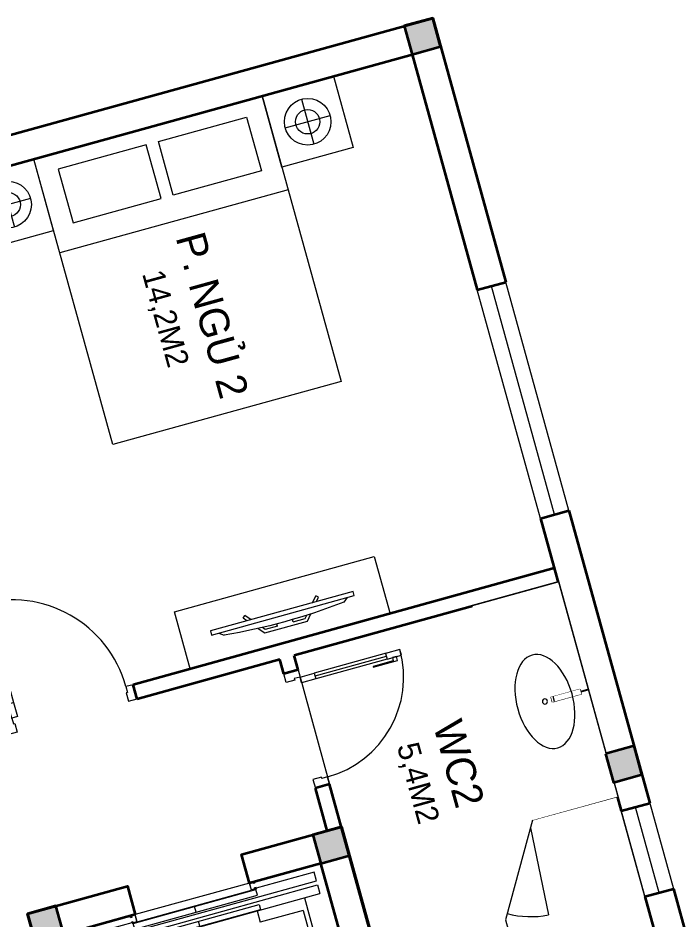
# Model space of a CAD drawing. Header units: metres. Extents: x 568332 to 569219, y 2065964 to 2066430.
# Drawn here: x 568448.24 to 568452.7, y 2066361.81 to 2066367.9 of the extents above; entities that cross this region are included whole.
import ezdxf

# ---------------------------------------------------------------- set-up
doc = ezdxf.new("R2010")
doc.units = ezdxf.units.M
doc.linetypes.add('$AUDIT_BAD_LTYPE2', pattern=[0])
doc.layers.get('0').update_dxf_attribs({"linetype": 'CONTINUOUS'})
doc.layers.get('DEFPOINTS').update_dxf_attribs({"linetype": 'CONTINUOUS'})
for name, color, linetype, lineweight in [('-CONCRETE', 1, 'CONTINUOUS', 35), ('-DIM', 9, 'CONTINUOUS', 13), ('-DOOR', 137, 'CONTINUOUS', 9), ('-FURNITURE', 46, 'CONTINUOUS', 9), ('-LINE1', 7, 'CONTINUOUS', 18), ('-LINE2', 252, 'CONTINUOUS', 9), ('-WALL', 4, 'CONTINUOUS', 35), ('TEXT25', 2, 'CONTINUOUS', 13)]:
    doc.layers.add(name, color=color, linetype=linetype, lineweight=lineweight)
doc.styles.add('SVN_AVO_thuong', font='')
doc.styles.add('T1', font='', dxfattribs={"height": 200})
doc.styles.get('SVN_AVO_thuong').set_extended_font_data('SVN-Avo')
doc.styles.get('T1').set_extended_font_data('VNgeometric Light')

# ---------------------------------------------------------------- blocks, each defined once
blk = doc.blocks.new('Sink_Cicle')
blk.add_lwpolyline([(17.49999987077899, -50.00226151314564), (-17.49999987077899, -49.99773848685436), (-17.51615354442038, -252.2967581441626), (17.48384613892995, -252.3012811850058)], close=True)
blk.add_circle((0, -300), 17.5)
at = {"layer": 'DEFPOINTS'}
blk.add_line((0, -100), (0, 0), dxfattribs=at)
blk.add_wipeout([(17.499999870775355, -50.00226151314928), (-17.49999987078263, -49.99773848685436), (-17.516153544427652, -252.29675814416623), (17.48384613892631, -252.3012811850058)])
at = {"layer": '-FURNITURE', "linetype": 'Continuous'}
blk.add_ellipse((0, -300), major_axis=(-325, 0), ratio=0.5846153846153846, dxfattribs=at)
blk.add_line((-17.51421511289664, -237.2967582757119), (17.48578462866135, -237.3012813020032))
blk = doc.blocks.new('*U18')
at = {"linetype": '$AUDIT_BAD_LTYPE2'}
for p, q in [((70, 100), (69.99999999999999, 599.9999999999982)), ((89.99999999999999, 599.9999999999982), (90, 100))]:
    blk.add_line(p, q, dxfattribs=at)
for points in [[(49.99999999999999, 599.9999999999982), (89.99999999999999, 599.9999999999982), (89.99999999999999, 699.9999999999982), (49.99999999999999, 699.9999999999982), (49.99999999999999, 599.9999999999982)], [(49.99999999999999, 602.9059272893337), (50, 100)], [(50, 100), (90, 100), (90, 0), (50, 0), (50, 100)]]:
    blk.add_lwpolyline(points)
for points in [[(118.2698876160139, 494.5156181119073), (118.2698876160139, 664.1349438079906), (89.99999999999999, 664.1349438079906), (89.99999999999999, 635.8650561920058), (112.6159100928053, 635.8650561920058), (112.6159100928053, 494.5156181119073)], [(0, 0), (50, 0), (50, -40), (60, -40), (60, -100.0001724930698), (0, -100.0001724930698)], [(799.9999999999982, 7.105427357601134e-15), (749.9999999999982, 7.105427357601134e-15), (749.9999999999982, -40), (739.9999999999982, -40), (739.9999999999982, -100.0001724930698), (799.9999999999982, -100.0001724930698)]]:
    blk.add_lwpolyline(points, close=True)
at = {"linetype": '$AUDIT_BAD_LTYPE2', "ltscale": 0.3}
blk.add_arc((50, 0), 699.9999999999982, 0, 90, dxfattribs=at)
blk = doc.blocks.new('X-5M-DH-2-CORE$0$A$C75E80C28')
at = {"layer": '-LINE2', "linetype": 'Continuous', "ltscale": 2}
for p, q in [((-510.0000099998433, -21.5000000000291), (-510.0000099998579, -50.60000000000582)), ((-506.8000099998899, -21.5000000000291), (-510.0000099998433, -21.5000000000291)), ((-506.8000099998899, -21.5000000000291), (-506.8000099999044, -50.60000000000582)), ((-456.2000100000296, -56.79999999998836), (-500.6000099999364, -56.80000000001746)), ((-456.2000100000441, -60), (-500.600009999951, -60.0000000000291)), ((456.2000100000296, -56.79999999998836), (500.6000100000529, -56.79999999998836)), ((456.200010000015, -60), (500.6000100000383, -60)), ((506.8000100001227, -21.5), (510.0000100000761, -21.5)), ((506.8000100001227, -21.5), (506.8000100001082, -50.59999999997672)), ((510.0000100000761, -21.5), (510.0000100000616, -50.59999999997672)), ((-556.8000102631631, -112.4999999912397), (-560.0000102631166, -112.4999999912397)), ((-510.0000099998579, -108.5000000000291), (-510.0000099998433, -79.39999999999418)), ((-506.8000099999044, -108.5000000000291), (-506.8000099998899, -79.39999999999418)), ((-456.2000100000296, -70), (-500.6000099999364, -70.0000000000291)), ((-456.2000100000296, -73.19999999995343), (-500.6000099999364, -73.19999999998254)), ((-453.2000100000441, -63), (-453.2000100000296, -67)), ((-450.0000099998579, -63), (-450.0000099998433, -67)), ((450.0000100000616, -63), (450.0000100000761, -67)), ((453.200010000015, -63), (453.2000100000296, -67)), ((456.2000100000296, -70), (500.6000100000529, -70)), ((456.2000100000296, -73.19999999995343), (500.6000100000529, -73.19999999995343)), ((456.800009736864, -112.4999999912397), (460.0000097368174, -112.4999999912397)), ((506.8000100001227, -108.5), (506.8000100001227, -79.39999999996508)), ((510.0000100000761, -108.5), (510.0000100000761, -79.39999999996508)), ((-731.0000002632733, -148.9999999649008), (730.9999997367267, -148.9999999649299)), ((-731.0000002698944, -1304.999999934109), (-731.0000002632733, -148.9999999649008)), ((-700.0000002632733, -178.9999999649008), (699.9999997367267, -178.9999999649299)), ((-700.0000002699089, -1224.999999934109), (-700.0000002632733, -178.9999999649008)), ((699.9999997300911, -1224.999999934109), (699.9999997367267, -178.9999999649299)), ((730.9999997301056, -1304.999999934109), (730.9999997367267, -148.9999999649299)), ((-700.0000002699089, -1224.999999934109), (-400.0000002699089, -1224.999999934138)), ((-400.0000002698944, -1304.999999934138), (-400.0000002699089, -1224.999999934138)), ((699.9999997300911, -1224.999999934109), (399.9999997300911, -1224.999999934109)), ((399.9999997301056, -1304.999999934109), (399.9999997300911, -1224.999999934109)), ((839.9999997301056, -1304.999999934109), (-840.0000002698944, -1304.999999934109)), ((-840.0000002698944, -1364.999999934109), (-840.0000002698944, -1304.999999934109)), ((424.9999997301056, -1308.999999934109), (-425.0000002698944, -1308.999999934109)), ((-425.0000002699089, -1342.999999934109), (-425.0000002698944, -1308.999999934109)), ((-2.6989437174052e-07, -1308.999999934109), (-2.699089236557484e-07, -1342.999999934109)), ((424.9999997300911, -1342.999999934109), (424.9999997301056, -1308.999999934109)), ((839.9999997301056, -1364.999999934109), (839.9999997301056, -1304.999999934109)), ((839.9999997301056, -1364.999999934109), (-840.0000002698944, -1364.999999934109)), ((839.9999997301056, -1394.999999934109), (-840.0000002698944, -1394.999999934109)), ((-840.0000002698944, -1394.999999934109), (-840.0000002698944, -1454.999999934109)), ((424.9999997300911, -1342.999999934109), (-425.0000002699089, -1342.999999934109)), ((839.9999997301056, -1394.999999934109), (839.9999997301056, -1454.999999934109)), ((-840.0000002698944, -1454.999999934109), (-435.0000002698944, -1454.999999934109)), ((-435.0000002698944, -1449.999999934109), (-435.0000002699089, -1459.999999934109)), ((-435.0000002698944, -1449.999999934109), (-400.0000002698944, -1449.999999934138)), ((-435.0000002699089, -1459.999999934109), (-425.0000002699089, -1459.999999934109)), ((-433.4000002698012, -1451.599999934086), (-433.4000002698012, -1458.399999934074)), ((-433.4000002698012, -1451.599999934086), (-401.6000002697547, -1451.599999934086)), ((-433.4000002698012, -1458.399999934074), (-425.0000002698944, -1458.399999934074)), ((429.9999997300911, -1405.999999934138), (-430.0000002699089, -1405.999999934109)), ((-430.0000002699089, -1405.999999934109), (-430.0000002698944, -1445.999999934109)), ((429.9999997301056, -1445.999999934138), (-430.0000002698944, -1445.999999934109)), ((-425.0000002698944, -1458.399999934074), (-425.0000002699089, -1459.999999934109)), ((-401.6000002697547, -1451.599999934086), (-401.6000002697256, -1498.399999934074)), ((399.9999997301056, -1449.999999934109), (-400.0000002698944, -1449.999999934138)), ((-400.0000002698944, -1449.999999934138), (-400.0000002698653, -1499.999999934138)), ((-2.699089236557484e-07, -1405.999999934109), (-2.6989437174052e-07, -1445.999999934109)), ((399.9999997301056, -1449.999999934109), (399.9999997301347, -1499.999999934109)), ((434.9999997301056, -1449.999999934109), (399.9999997301056, -1449.999999934109)), ((401.5999997301988, -1451.599999934086), (401.5999997302279, -1498.399999934074)), ((433.3999997302453, -1451.599999934086), (401.5999997301988, -1451.599999934086)), ((433.3999997302453, -1458.399999934074), (424.9999997301056, -1458.399999934074)), ((424.9999997301056, -1458.399999934074), (424.9999997301056, -1459.999999934109)), ((434.9999997301056, -1459.999999934109), (424.9999997301056, -1459.999999934109)), ((429.9999997300911, -1405.999999934138), (429.9999997301056, -1445.999999934138)), ((433.3999997302453, -1451.599999934086), (433.3999997302453, -1458.399999934074)), ((434.9999997301056, -1449.999999934109), (434.9999997301056, -1459.999999934109)), ((839.9999997301056, -1454.999999934109), (434.9999997301056, -1454.999999934109)), ((-435.0000002698653, -1489.999999934109), (-435.0000002698653, -1499.999999934109)), ((-435.0000002698653, -1489.999999934109), (-425.0000002698653, -1489.999999934109)), ((-435.0000002698653, -1499.999999934109), (-400.0000002698653, -1499.999999934138)), ((-433.4000002697721, -1491.599999934086), (-433.4000002697721, -1498.399999934074)), ((-433.4000002697721, -1491.599999934086), (-425.0000002698653, -1491.599999934086)), ((-433.4000002697721, -1498.399999934074), (-401.6000002697256, -1498.399999934074)), ((-425.0000002698653, -1489.999999934109), (-425.0000002698653, -1491.599999934086)), ((434.9999997301347, -1499.999999934109), (399.9999997301347, -1499.999999934109)), ((433.3999997302744, -1498.399999934074), (401.5999997302279, -1498.399999934074)), ((424.9999997301347, -1489.999999934109), (424.9999997301347, -1491.599999934086)), ((434.9999997301347, -1489.999999934109), (424.9999997301347, -1489.999999934109)), ((433.3999997302744, -1491.599999934086), (424.9999997301347, -1491.599999934086)), ((433.3999997302744, -1491.599999934086), (433.3999997302744, -1498.399999934074)), ((434.9999997301347, -1489.999999934109), (434.9999997301347, -1499.999999934109))]:
    blk.add_line(p, q, dxfattribs=at)
for points in [[(-450.0000000000146, 0), (-450, -130), (450, -130), (449.9999999999854, 0)], [(-200, -29), (200.0000000001164, -29), (200.0000000001164, -101), (-200, -101)], [(-36.0000002632587, -583.9999999649008), (35.9999997367413, -583.9999999649008), (35.99999973675585, -983.9999999649008), (-36.00000026324415, -983.9999999649008)]]:
    blk.add_lwpolyline(points, close=True, dxfattribs=at)
for points in [[(-780.0000002632587, -788.9999999649008), (-751.0000002632587, -788.9999999649299, 0.414213562373095), (-750.0000002632733, -787.9999999649008), (-750.0000002632587, -783.9999999649008), (-750.0000002632587, -779.9999999649008, 0.414213562373095), (-751.0000002632733, -778.9999999649299), (-780.0000002632733, -778.9999999649881, -0.2569775838576673), (-784.1207396915852, -781.9399999648449), (-797.9000002631656, -781.939999964874, -0.414213562373095), (-800.9000002631656, -778.939999964874), (-804.0000002632587, -749.4999999649008, 0.414213562373095), (-807.0000002632587, -746.4999999649008), (-812.0000002632587, -746.4999999649008), (-812.0000002632587, -783.9999999649008), (-812.0000002632587, -821.4999999649008), (-807.0000002632587, -821.4999999649008, 0.414213562373095), (-804.0000002632587, -818.4999999649008), (-800.9000002631656, -789.0599999648693, -0.414213562373095), (-797.9000002631656, -786.0599999648693), (-784.1207396915852, -786.0599999648402, -0.2569775838576673), (-780.0000002632587, -788.9999999647553)], [(779.9999997367413, -788.9999999649299), (750.9999997367413, -788.9999999649008, -0.414213562373095), (749.9999997367267, -787.9999999649299), (749.9999997367413, -783.9999999649299), (749.9999997367413, -779.9999999649299, -0.414213562373095), (750.9999997367267, -778.9999999649008), (779.9999997368432, -778.9999999650172, 0.2569775838576673), (784.1207391653006, -781.939999964874), (797.899999736881, -781.9399999648449, 0.414213562373095), (800.899999736881, -778.9399999648449), (803.9999997367413, -749.4999999649008, -0.414213562373095), (806.9999997367413, -746.4999999649008), (811.9999997367413, -746.4999999649008), (811.9999997367413, -783.9999999649008), (811.9999997367413, -821.4999999649008), (806.9999997367413, -821.4999999649008, -0.414213562373095), (803.9999997367413, -818.4999999649008), (800.899999736881, -789.0599999648402, 0.414213562373095), (797.899999736881, -786.0599999648402), (784.1207391653006, -786.0599999648693, 0.2569775838576672), (779.9999997368577, -788.9999999647844)]]:
    blk.add_lwpolyline(points, format="xyb", dxfattribs=at)
for centre, radius, start, end in [((-500.600009999951, -50.60000000000582), 9.400000000001475, 180, 270), ((-500.600009999951, -50.60000000000582), 6.200000000004374, 180, 270), ((-456.2000100000441, -63), 6.19999999999713, 0, 90), ((-456.2000100000441, -63), 3.000000000000045, 0, 90), ((456.200010000015, -63), 6.19999999999713, 90, 180), ((456.200010000015, -63), 3.000000000000045, 90, 180), ((500.6000100000383, -50.59999999997672), 6.200000000004374, 270, 0), ((500.6000100000383, -50.59999999997672), 9.400000000001475, 270, 0), ((-500.6000099999364, -79.39999999999418), 9.399999999997844, 90, 180), ((-500.6000099999364, -79.39999999999418), 6.19999999999734, 90, 180), ((-456.2000100000296, -67), 6.20000000000076, 270, 0), ((-456.2000100000296, -67), 2.999999999999834, 270, 0), ((456.2000100000296, -67), 6.20000000000076, 180, 270), ((456.2000100000296, -67), 2.999999999999834, 180, 270), ((500.6000100000529, -79.39999999996508), 9.399999999997844, 0, 90), ((500.6000100000529, -79.39999999996508), 6.19999999999734, 0, 90)]:
    blk.add_arc(centre, radius, start, end, dxfattribs=at)
blk = doc.blocks.new('A$C5C575821')
at = {"layer": '-CONCRETE'}
h = blk.add_hatch(color=256, dxfattribs=at)
h.dxf.hatch_style = 1
h.paths.add_polyline_path([(-0.00237559899687767, 200.0000000000146), (-0.00237559899687767, 1.455191522836685e-11), (199.9976244010031, 1.455191522836685e-11), (199.9976244010031, 200.0000000000146)])
blk.add_lwpolyline([(-0.00237559899687767, 1.455191522836685e-11), (199.9976244010031, 1.455191522836685e-11), (199.9976244010031, 200.0000000000146), (-0.00237559899687767, 200.0000000000146)], close=True, dxfattribs=at)
blk = doc.blocks.new('A$C3F71457E')
at = {"layer": '-CONCRETE'}
blk.add_lwpolyline([(-8.760252967476845e-09, -100.0000002632005), (0, 400), (-1500, 400.0000000000582), (-1500.00000001755, -1399.999999999942), (-1.754960976541042e-08, -1400), (-7.895869202911854e-08, -900.0000002632005), (199.9999999912397, -900.0000002982852), (199.9999999824504, -1600), (-1700.00000001755, -1600), (-1700, 600), (200, 600), (199.9999999912397, -100.0000002982852), (6.140908226370811e-08, -100.0000002632005)], dxfattribs=at)
at = {"layer": '-LINE1'}
blk.add_line((-7.895869202911854e-08, -900.0000002632005), (-8.760252967476845e-09, -100.0000002632005), dxfattribs=at)
at = {"layer": '-WALL'}
for p in [(-1699.997624401003, 399.9999999999854), (0.00237559899687767, 399.9999999999854), (-1699.997624401081, -1599.999999999959), (0.002375601565972829, -1600.000000021305)]:
    blk.add_blockref('A$C5C575821', p, dxfattribs=at)
at = {"color": 2, "rotation": 90}
blk.add_blockref('X-5M-DH-2-CORE$0$A$C75E80C28', (-1500.00000000876, -499.9999999999418), dxfattribs=at)
blk = doc.blocks.new('*U149')
at = {"linetype": '$AUDIT_BAD_LTYPE2'}
for p, q in [((70, 100), (70, 699.9999999999982)), ((90, 699.9999999999982), (90, 100))]:
    blk.add_line(p, q, dxfattribs=at)
for points in [[(50, 699.9999999999982), (90, 699.9999999999982), (90, 799.9999999999982), (50, 799.9999999999982), (50, 699.9999999999982)], [(50, 702.9059272893337), (50, 100)], [(50, 100), (90, 100), (90, 0), (50, 0), (50, 100)]]:
    blk.add_lwpolyline(points)
for points in [[(118.2698876160139, 594.5156181119073), (118.2698876160139, 764.1349438079906), (90, 764.1349438079906), (90, 735.8650561920058), (112.6159100928053, 735.8650561920058), (112.6159100928053, 594.5156181119073)], [(0, 0), (50, 0), (50, -40), (60, -40), (60, -99.99999999999272), (0, -99.99999999999272)], [(899.9999999999982, 1.3252863207713e-28), (849.9999999999982, 1.3252863207713e-28), (849.9999999999982, -40.00000000000001), (839.9999999999982, -40.00000000000001), (839.9999999999982, -99.99999999999272), (899.9999999999982, -99.99999999999272)]]:
    blk.add_lwpolyline(points, close=True)
at = {"linetype": '$AUDIT_BAD_LTYPE2', "ltscale": 0.3}
blk.add_arc((50, 0), 799.9999999999982, 0, 90, dxfattribs=at)
blk = doc.blocks.new('XR.MB.LM123$0$tvi 1')
blk.add_lwpolyline([(28.54445810673496, -2.291926648467779e-10), (28.54445810673496, -999.9999999999964), (-7.275957614183426e-12, -1000), (0, 0)], close=True)
for points in [[(28.54445810680045, -50.31958968611434), (52.37372755713295, -80.86315460130209)], [(-24.09820395050338, -235.5599978379832), (-39.09879504836863, -251.7939635238108)], [(0, -255.9952397129928), (-24.09820395050338, -235.5599978379832)], [(0, -284.7849796677438), (-39.09879504836863, -251.7939635238108)], [(69.66229681991535, -315.0836646851385), (111.1934016081432, -350.2927865858655), (111.193401608034, -649.712917566063), (69.68611289083492, -684.9110379843005)], [(89.09002233762294, -445.7449799550195), (89.09002233762294, -359.9578938602899), (70.91298945683957, -344.6203678706661)], [(89.09002233762294, -445.7449799550195), (73.49991829216015, -445.7449799550232)], [(89.09002233768115, -554.2550200447404), (89.09002233773936, -640.0421061392371), (70.91298945678864, -655.3796321293303)], [(89.09002233768115, -554.2550200447404), (73.49991829216015, -554.2550200447404)], [(0, -715.2150203320198), (-39.09879504836863, -748.2060364759491)], [(-24.09820395050338, -764.4400021620095), (-39.09879504836863, -748.2060364759491)], [(0, -744.004760287), (-24.09820395050338, -764.4400021620095)], [(28.54445810674224, -949.680410313882), (52.37372755713295, -919.1368453984578)]]:
    blk.add_lwpolyline(points)
blk.add_arc((-4025.16618952866, -499.9999999999964), 4099.025185406737, 354.1310878512652, 5.868912148527433)
blk = doc.blocks.new('G1600')
for p, q in [((137477.0741823114, -212827.2147267315), (139077.0741823114, -212827.2147267327)), ((137227.6935681712, -213391.7193460799), (137227.6935681718, -213076.8871672568)), ((139326.4547964507, -213391.7193460799), (139326.4547964501, -213076.8871672568)), ((137385.1096575831, -213234.3032566686), (137070.2774787599, -213234.3032566681)), ((139169.0387070388, -213234.3032566686), (139483.870885862, -213234.3032566681))]:
    blk.add_line(p, q)
blk.add_lwpolyline([(137477.074182311, -213484.2147267315), (137477.0741823123, -211484.2147267315), (139077.0741823123, -211484.2147267327), (139077.074182311, -213484.2147267327), (137477.074182311, -213484.2147267315)])
for points in [[(136977.074182316, -213484.2147267311), (136977.0741823163, -212984.3917867657), (137477.0741823113, -212984.3917867661), (137477.074182311, -213484.2147267315)], [(137617.074182311, -213375.2147267316), (137617.0741823112, -212998.7147267316), (138234.5741823112, -212998.714726732), (138234.574182311, -213375.214726732)], [(138937.074182311, -213375.2147267325), (138937.0741823112, -212998.7147267325), (138319.5741823112, -212998.7147267321), (138319.574182311, -213375.2147267321)], [(139577.0741823059, -213484.2147267331), (139577.0741823062, -212984.3917867677), (139077.0741823113, -212984.3917867673), (139077.074182311, -213484.2147267327)]]:
    blk.add_lwpolyline(points, close=True)
for centre, radius in [((137227.6935681715, -213234.3032566684), 157.4160894116067), ((139326.4547964504, -213234.3032566684), 157.4160894116067), ((137227.6935681715, -213234.3032566684), 82.41608941160666), ((139326.4547964504, -213234.3032566684), 82.41608941160666)]:
    blk.add_circle(centre, radius)
blk = doc.blocks.new('M42-T3')
at = {"layer": '-DOOR'}
for p, q in [((200701.284967219, -1684318.95368113), (199101.4278701225, -1684319.072532465)), ((200701.2944753258, -1684418.953680985), (199101.4373782292, -1684419.07253232)), ((200701.2944753258, -1684518.953680904), (199101.4373782292, -1684519.072532239))]:
    blk.add_line(p, q, dxfattribs=at)
blk.add_lwpolyline([(202751.4127314026, -1684319.042819391), (203351.4246713105, -1684319.042819391), (203351.4246713105, -1684519.042819391), (202751.4127314026, -1684519.042819391)], close=True, dxfattribs=at)
blk.add_lwpolyline([(203351.4246713105, -1684419.042819391), (202751.4200972435, -1684419.086995258)], dxfattribs=at)
at = {"layer": '-FURNITURE'}
for points in [[(203251.3576064709, -1685469.042819391), (204051.4246713105, -1685469.042819391), (204051.4246713105, -1684519.042819391), (202651.2905416314, -1684519.042819391), (202651.2905416314, -1685113.579317641)], [(202697.4745594154, -1685140.937480834), (203296.1699425978, -1685180.482874447)]]:
    blk.add_lwpolyline(points, dxfattribs=at)
blk.add_lwpolyline([(201051.2905416314, -1687069.061550891), (200651.2905416314, -1687069.061550891), (200651.2905416314, -1685669.061550892), (201051.2905416314, -1685669.061550891)], close=True, dxfattribs=at)
blk.add_arc((202697.4745594154, -1685140.937480834), 600, 329.3586465095272, 356.2209536738081, dxfattribs=at)
at = {"layer": '-LINE2'}
blk.add_line((201251.2905416313, -1686369.042819391), (202051.2905416313, -1686369.042819391), dxfattribs=at)
at = {"layer": '-WALL'}
for p, q in [((197251.4246713105, -1684319.042819391), (199101.4461514535, -1684319.072531984)), ((197251.4744591738, -1690119.094925899), (197251.4246713105, -1684319.042819391)), ((199101.4461514535, -1684519.072531984), (199101.4461514535, -1684319.072531984)), ((200701.30324855, -1684319.072531984), (202751.4127314026, -1684319.042819391)), ((200701.30324855, -1684519.072531984), (200701.30324855, -1684319.072531984)), ((202751.4274565794, -1684519.042819391), (202751.4127314026, -1684319.042819391)), ((203351.4246713105, -1684319.042819391), (204251.4246713105, -1684319.042819391)), ((203351.4246713105, -1684519.042819391), (203351.4246713105, -1684319.042819391)), ((197451.4246713105, -1684519.042819391), (199101.4373782292, -1684519.072532239)), ((197451.4246713105, -1688469.061550885), (197451.4246713105, -1684519.042819391)), ((200701.30324855, -1684519.072531984), (202751.4274565794, -1684519.042819391)), ((201051.2905416313, -1684519.042819391), (201051.2905416314, -1687469.061550885)), ((201151.2905416313, -1684519.042819391), (201151.2905416313, -1686369.042819391)), ((203351.4246713105, -1684519.042819391), (204051.4246713105, -1684519.042819391)), ((201251.2905416313, -1686369.042819391), (201151.2905416313, -1686369.042819391)), ((201251.2905416313, -1686369.042819391), (201251.2905416313, -1686469.042819391)), ((202051.2905416313, -1686369.042819391), (202051.2905416313, -1686469.042819391)), ((204051.4246713105, -1686369.042819391), (202051.2905416313, -1686369.042819391)), ((201151.2905416313, -1686469.042819391), (201151.2905416313, -1687469.061550885)), ((201251.2905416314, -1686469.042819391), (201151.2905416313, -1686469.042819391)), ((202351.2905416331, -1686469.042819395), (202051.2905416313, -1686469.042819391)), ((201151.2905416313, -1687469.061550885), (201050.719177192, -1687469.061550885))]:
    blk.add_line(p, q, dxfattribs=at)
at = {"layer": '-DOOR'}
blk.add_blockref('*U18', (201251.2905416313, -1686369.042819391), dxfattribs=at)
at = {"layer": '-DOOR', "rotation": 90.00000000000001}
blk.add_blockref('*U149', (201050.719177192, -1688369.061550885), dxfattribs=at)
at = {"layer": '-FURNITURE', "rotation": 270}
blk.add_blockref('G1600', (410935.6393980426, -1548091.987368579), dxfattribs=at)
at = {"layer": '-FURNITURE', "extrusion": (0, 0, -1), "rotation": 179.9963102775916}
blk.add_blockref('XR.MB.LM123$0$tvi 1', (-200840.1293393397, -1686869.06154984), dxfattribs=at)
at = {"layer": '-WALL'}
blk.add_blockref('A$C5C575821', (197251.4246713105, -1684519.042819391), dxfattribs=at)
at = {"layer": '-WALL', "rotation": 180}
blk.add_blockref('A$C3F71457E', (202551.2905416169, -1687969.061550885), dxfattribs=at)
at = {"layer": 'TEXT25'}
for s, height, style, p in [('WC2', 200, 'SVN_AVO_thuong', (201853.7557473674, -1685590.466680876)), ('5,4M2', 150, 'T1', (201925.1184394855, -1685863.586053639)), ('P. NGỦ 2', 200, 'SVN_AVO_thuong', (198215.9854219649, -1686388.282456377)), ('14,2M2', 150, 'T1', (198391.2957664339, -1686671.550842748))]:
    blk.add_text(s, height=height, rotation=359.9999999899487, dxfattribs=dict(at, style=style)).set_placement(p)
blk.add_wipeout([(202651.29054163134, -1684519.0428193912), (201151.29054163134, -1684519.0428193912), (201151.29054163132, -1685118.8118388765), (202651.29054163134, -1685113.5793176417)]).dxf.layer = '-FURNITURE'
at = {"layer": '-FURNITURE'}
blk.add_lwpolyline([(202651.2905416314, -1685113.579317641), (203251.3576064709, -1685469.042819391)], dxfattribs=at)
at = {"layer": '-FURNITURE', "xscale": -1, "rotation": 359.9963422654919}
blk.add_blockref('Sink_Cicle', (201901.2905466251, -1684518.964595187), dxfattribs=at)
at = {"layer": '-WALL'}
blk.add_blockref('A$C5C575821', (202351.292917229, -1684519.042819391), dxfattribs=at)

msp = doc.modelspace()

# ---------------------------------------------------------------- block references
at = {"layer": '-DIM', "xscale": 0.001, "yscale": 0.001, "zscale": 0.001, "rotation": 285.4590240819714}
msp.add_blockref('M42-T3', (570021.8423529998, 2067006.973428244), dxfattribs=at)

doc.saveas('drawing.dxf')
